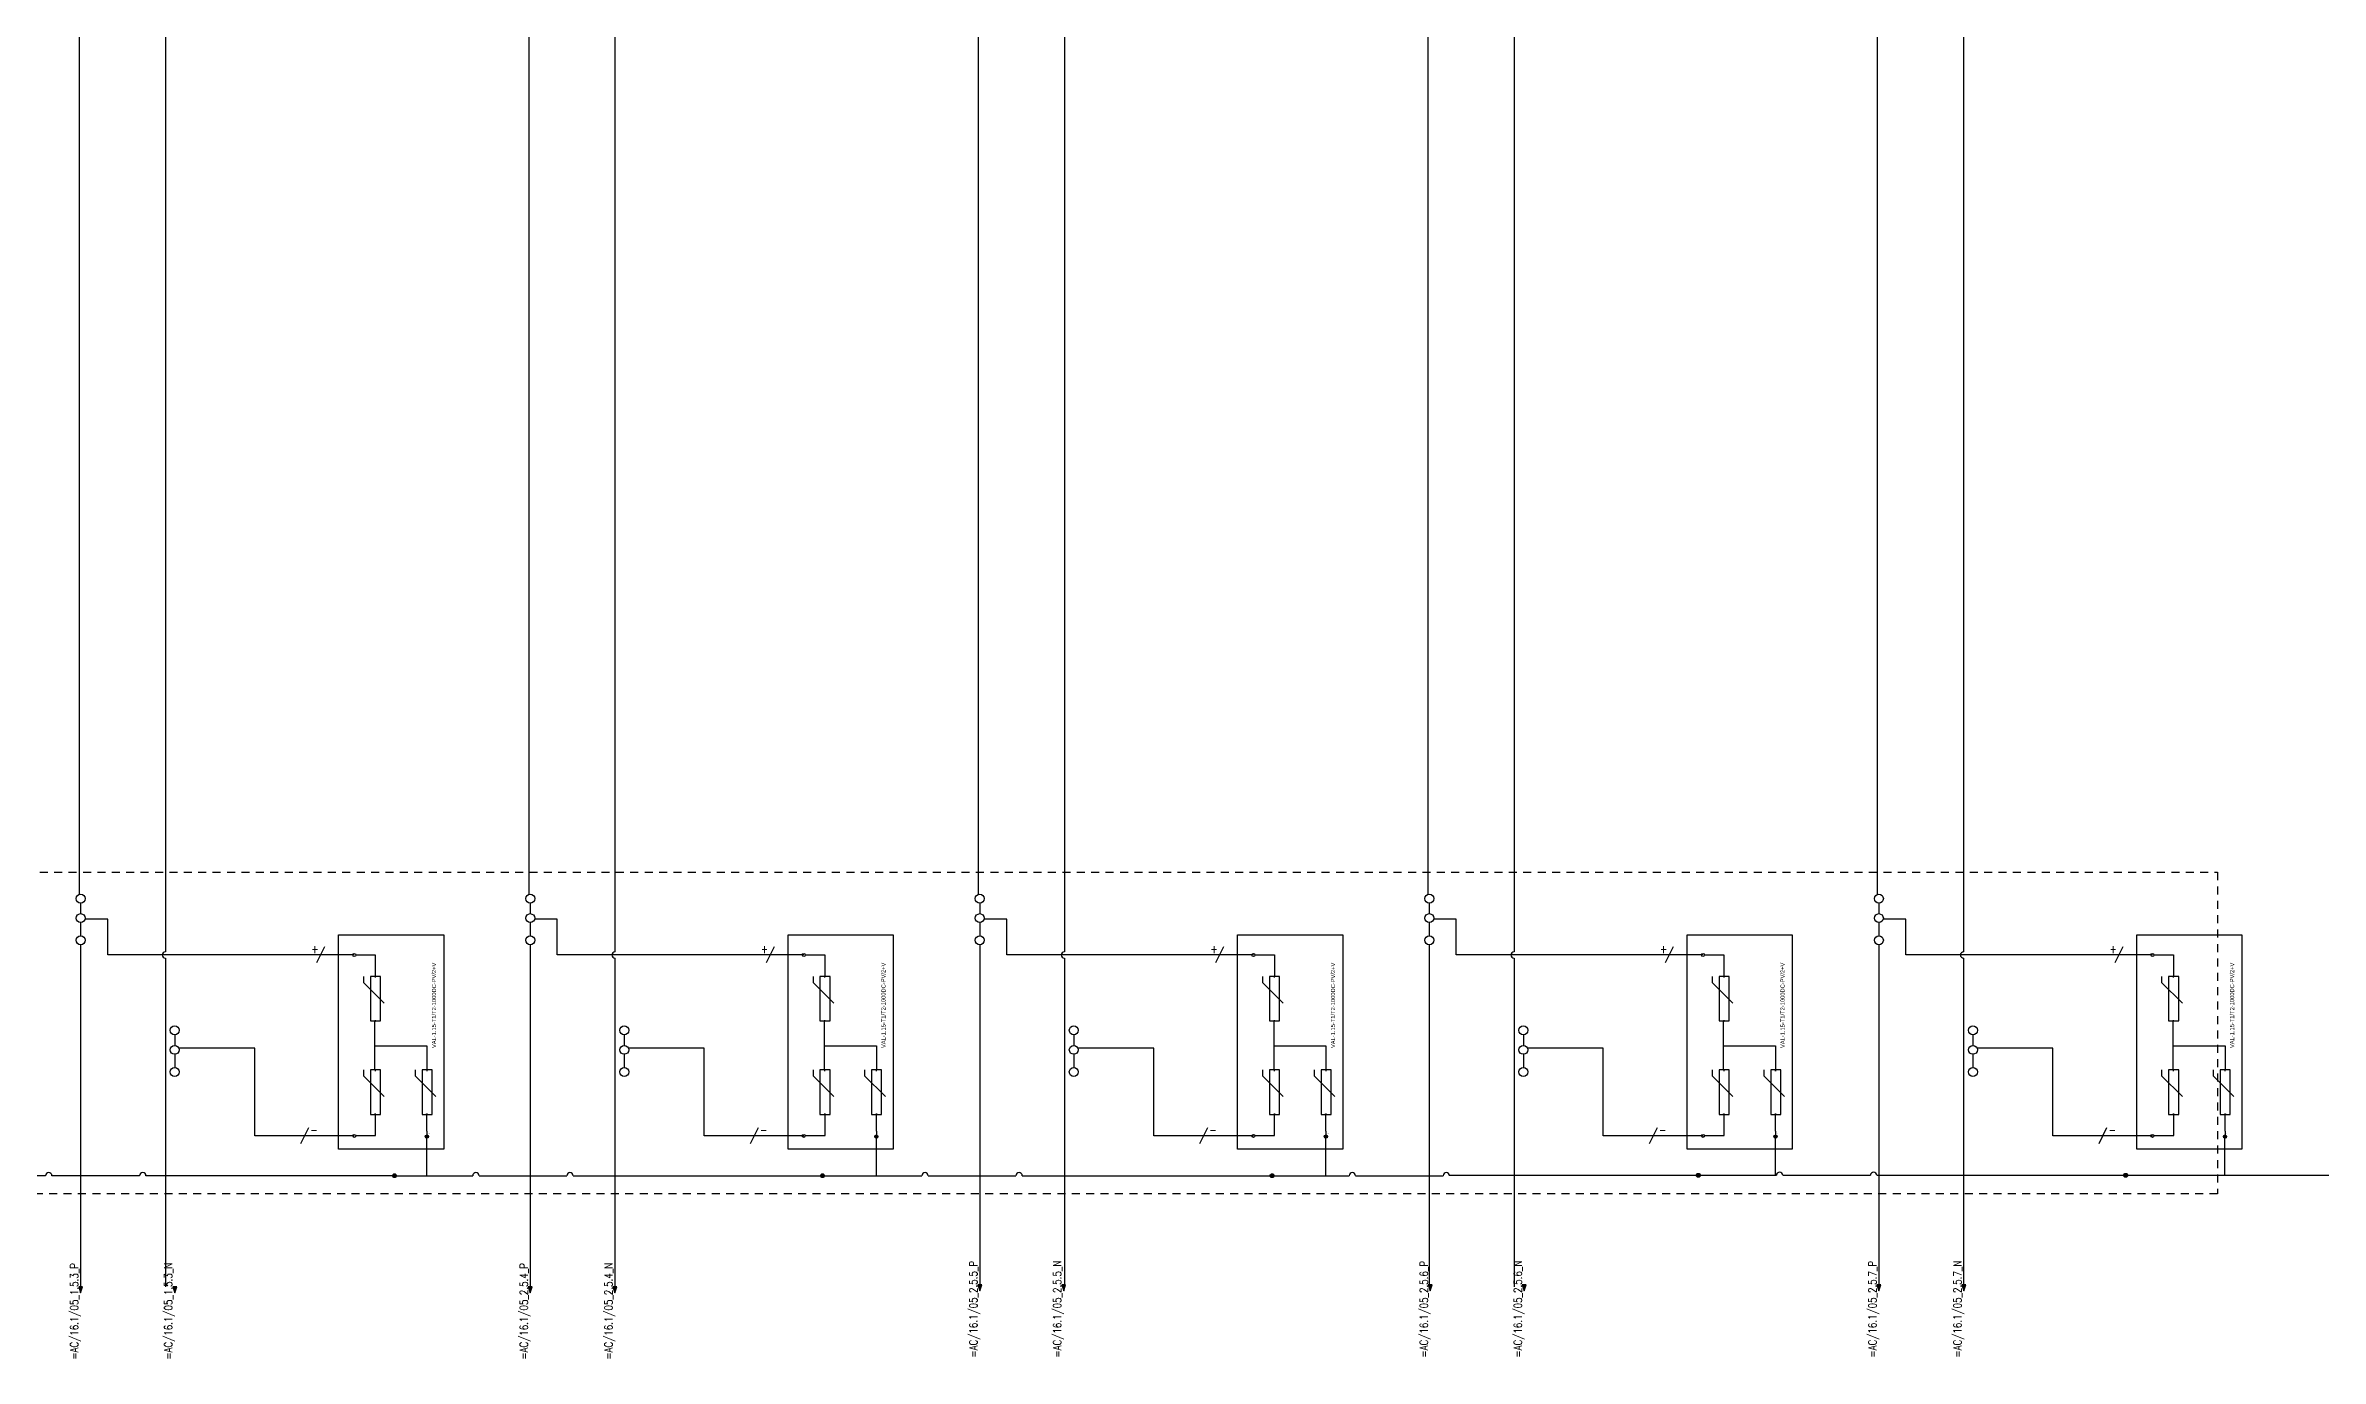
# Model space of a CAD drawing. Header units: inches. Extents: x 4 to 127, y -3 to 89.
# Drawn here: x 32.47 to 68.01, y 19.37 to 39.89 of the extents above; entities that cross this region are included whole.
import ezdxf
from ezdxf.enums import TextEntityAlignment as Align

# ---------------------------------------------------------------- set-up
doc = ezdxf.new("R2010")
doc.units = ezdxf.units.IN
doc.header["$MEASUREMENT"] = 0
doc.linetypes.add('HIDDEN2', pattern=[0.1875, 0.125, -0.0625])
for name, color, linetype in [('GRN_10AWG', 3, 'Continuous'), ('GRY_20AWG', 9, 'Continuous'), ('LOCBOX', 92, 'HIDDEN2'), ('MISC', 2, 'Continuous'), ('RED_10AWG', 1, 'Continuous'), ('RED_12AWG', 1, 'Continuous'), ('SYMS', 7, 'Continuous'), ('TAGS', 51, 'Continuous'), ('WHT_12AWG', 7, 'Continuous'), ('WIREREF', 61, 'Continuous')]:
    doc.layers.add(name, color=color, linetype=linetype)
doc.styles.add('WD', font='romans.shx')
doc.styles.add('WD_IEC', font='isocp2.shx', dxfattribs={"width": 0.9, "height": 4})

# ---------------------------------------------------------------- blocks, each defined once
blk = doc.blocks.new('HA1S4')
for points in [[(0, 0), (-0.031, 0), (0, -0.094), (0.031, 0), (0, 0)], [(0.016, -0.011), (-0.016, -0.011), (0, -0.058), (0.016, -0.011)]]:
    blk.add_lwpolyline(points)
at = {"style": 'WD', "flags": 1}
for tag, p in [('X2TERM01', (0, 0)), ('SIGCODE', (0.035, -0.083))]:
    blk.add_attdef(tag, p, '', height=0.01, dxfattribs=at)
at = {"style": 'WD', "width": 0.7}
for tag, p in [('XREF', (0.088, -0.062)), ('DESC1', (0.088, 0.113))]:
    blk.add_attdef(tag, p, '', height=0.125, dxfattribs=at)
at = {"style": 'WD', "width": 0.8, "flags": 8}
blk.add_attdef('WIRENO', text='', height=0.125, dxfattribs=at).set_placement((0, -0.259), align=Align.CENTER)
blk = doc.blocks.new('WDDOT')
for radius in [0.03, 0.0187, 0.00929]:
    blk.add_circle((0, 0), radius)
blk = doc.blocks.new('HT0_02')
blk.add_circle((0, 0), 0.0699)
at = {"style": 'WD', "flags": 1}
for tag, p in [('X4TERM01', (-0.07, 0)), ('X2TERM01', (0, 0.07)), ('X1TERM01', (0.07, 0)), ('X8TERM01', (0, -0.07))]:
    blk.add_attdef(tag, p, '', height=0.01, dxfattribs=at)
blk = doc.blocks.new('HGND4')
for p, q in [((0, 0), (10, 0)), ((10, -3.8), (10, 3.8)), ((11.2, -2.5), (11.2, 2.5)), ((12.5, -1.2), (12.5, 1.2))]:
    blk.add_line(p, q)
blk.add_circle((10, 0), 5)
at = {"style": 'WD_IEC'}
for tag, p in [('TAG1', (2.5, 4.6)), ('INST', (2.5, 11.6)), ('LOC', (2.5, 8.1))]:
    blk.add_attdef(tag, text='', height=2.5, dxfattribs=at).set_placement(p, align=Align.RIGHT)
at = {"style": 'WD_IEC', "flags": 1}
blk.add_attdef('X4TERM01', (0, 0), '', height=0.32, dxfattribs=at)
blk = doc.blocks.new('VT0_05')
blk.add_lwpolyline([(0.08, -0.06), (0, 0.08), (-0.08, -0.06)], close=True)
at = {"style": 'WD', "flags": 1}
for tag, p in [('X4TERM01', (-0.05, 0)), ('X2TERM01', (0, 0.08)), ('X1TERM01', (0.05, 0)), ('X8TERM01', (0, -0.06))]:
    blk.add_attdef(tag, p, '', height=0.01, dxfattribs=at)
blk = doc.blocks.new('Lightening Surge Arrestor')
at = {"color": 5}
for p, q in [((0.502, 2.919), (0.502, 2.827)), ((0.502, 2.827), (0.826, 2.503)), ((0.502, 1.459), (0.502, 1.367)), ((1.308, 1.459), (1.308, 1.367)), ((0.502, 1.367), (0.826, 1.043)), ((1.308, 1.367), (1.632, 1.043))]:
    blk.add_line(p, q, dxfattribs=at)
for points in [[(0.112, 3.569), (1.754, 3.569), (1.754, 0.222), (0.112, 0.222)], [(0.768, 2.919), (0.611, 2.919), (0.611, 2.225), (0.768, 2.225)], [(0.768, 1.459), (0.611, 1.459), (0.611, 0.765), (0.768, 0.765)], [(1.574, 1.459), (1.417, 1.459), (1.417, 0.765), (1.574, 0.765)]]:
    blk.add_lwpolyline(points, close=True, dxfattribs=at)
at = {"layer": 'GRY_20AWG'}
blk.add_line((1.492, 0.502), (1.492, 0.468), dxfattribs=at)
at = {"layer": 'RED_12AWG'}
for p, q in [((0.382, 3.255), (0.686, 3.255)), ((0.686, 3.255), (0.686, 2.926)), ((0.69, 2.919), (0.684, 2.919)), ((0.681, 1.459), (0.681, 2.226)), ((0.681, 1.835), (1.492, 1.835)), ((1.492, 1.835), (1.492, 1.466)), ((0.69, 1.459), (0.681, 1.459)), ((0.69, 0.435), (0.69, 0.766)), ((1.492, 0.502), (1.492, 0.757)), ((0.381, 0.435), (0.69, 0.435))]:
    blk.add_line(p, q, dxfattribs=at)
at = {"layer": 'SYMS'}
for name, p, xscale, yscale, zscale in [('HT0_02', (0.358, 3.255), 0.3314421991292846, 0.3314421991292846, 0.3314421991292846), ('VT0_05', (0.686, 2.918), 0.1052161047490845, 0.1052161047490845, 0.1052161047490845), ('VT0_05', (0.686, 1.458), 0.1052161047490845, 0.1052161047490845, 0.1052161047490845), ('HT0_02', (0.69, 1.459), 0.01504368401050088, 0.01504368401050088, 0.01504368401050088), ('VT0_05', (1.492, 1.458), 0.1052161047490845, 0.1052161047490845, 0.1052161047490845), ('HT0_02', (0.358, 0.429), 0.3314421991292846, 0.3314421991292846, 0.3314421991292846)]:
    blk.add_blockref(name, p, dxfattribs=dict(at, xscale=xscale, yscale=yscale, zscale=zscale))
at = {"layer": 'SYMS', "xscale": -0.1052161047490845, "yscale": 0.1052161047490845, "zscale": 0.1052161047490845, "rotation": 180}
for p in [(0.686, 2.226), (0.686, 0.766), (1.492, 0.766)]:
    blk.add_blockref('VT0_05', p, dxfattribs=at)
at = {"layer": 'SYMS'}
ref = blk.add_blockref('HGND4', (1.492, 0.468), dxfattribs=dict(at, xscale=0.005, yscale=0.005, zscale=0.005, rotation=270))
ref.add_attrib('TAG1', 'PE', dxfattribs={"layer": 'TAGS', "height": 0.0125, "rotation": 270, "style": 'WD_IEC'}).set_placement((1.515, 0.455), align=Align.RIGHT)
at = {"color": 5, "insert": (1.57, 1.801), "char_height": 0.065, "attachment_point": 1, "rotation": 90}
blk.add_mtext_dynamic_manual_height_columns('VAL-1.15-T1/T2-1000DC-PV/2+V', width=1.87491, gutter_width=0.325, heights=[0], dxfattribs=at)
for tag, p in [('+', (0.447, 3.312)), ('-', (0.457, 0.49))]:
    blk.add_attdef(tag, p, '', height=0.065)
at = {"color": 5}
blk.add_attdef('VAL-1.15-T1/T2-1000DC-PV/2+V', (1.651, 1.798), '', height=0.065, rotation=90, dxfattribs=at)
blk = doc.blocks.new('VT0_02')
blk.add_circle((0, 0), 0.0699)
at = {"style": 'WD', "flags": 1}
for tag, p in [('X4TERM01', (-0.07, 0)), ('X2TERM01', (0, 0.07)), ('X1TERM01', (0.07, 0)), ('X8TERM01', (0, -0.07))]:
    blk.add_attdef(tag, p, '', height=0.01, dxfattribs=at)
blk = doc.blocks.new('HW01')
for p, q in [((0.062, 0.125), (-0.062, -0.125)), ((0.031, 0), (-0.031, 0))]:
    blk.add_line(p, q)
at = {"style": 'WD', "width": 0.7, "flags": 1}
for tag, p in [('INST', (0, 0.357)), ('LOC', (0, 0.188)), ('DESC1', (0, -0.456)), ('XREF', (0, -0.3)), ('DESC2', (0, -0.613))]:
    blk.add_attdef(tag, text='', height=0.125, dxfattribs=at).set_placement(p, align=Align.CENTER)
at = {"style": 'WD', "width": 0.8}
blk.add_attdef('TAG1', text='', height=0.125, dxfattribs=at).set_placement((-0.031, 0.031), align=Align.RIGHT)
at = {"style": 'WD', "flags": 1}
for tag, p in [('X4TERM01', (-0.031, 0)), ('X1TERM01', (0.031, 0))]:
    blk.add_attdef(tag, p, '', height=0.0125, dxfattribs=at)
at = {"linetype": 'Continuous', "style": 'WD', "flags": 9}
blk.add_attdef('ASSYCODE', text='', height=0.01, dxfattribs=at).set_placement((0.029, 0.042), align=Align.CENTER)
at = {"style": 'WD'}
for tag, p in [('X2LINK', (0, 0.125)), ('X8LINK', (0, -0.125))]:
    blk.add_attdef(tag, p, '', height=0.01, dxfattribs=at)
at = {"style": 'WD', "flags": 9}
blk.add_attdef('FAMILY', text='', height=0.01, dxfattribs=at).set_placement((0.023, 0.118), align=Align.CENTER)
at = {"style": 'WD', "width": 0.8}
blk.add_attdef('RATING1', (0.094, 0.031), '', height=0.125, dxfattribs=at)
at = {"style": 'WD', "width": 0.8, "flags": 1}
blk.add_attdef('MFG', text='', height=0.0938, dxfattribs=at).set_placement((-0.125, -0.031), align=Align.TOP_RIGHT)
blk.add_attdef('CAT', text='', height=0.0938, dxfattribs=at).set_placement((0.031, -0.031), align=Align.TOP_LEFT)

msp = doc.modelspace()

# ---------------------------------------------------------------- linework, layer by layer
at = {"layer": 'GRN_10AWG'}
for p, q in [((38.424, 22.228), (38.424, 22.83)), ((45.447, 22.228), (45.447, 22.83)), ((52.47, 22.228), (52.47, 22.83)), ((59.493, 22.228), (59.493, 22.83)), ((66.515, 22.228), (66.515, 22.83)), ((32.467, 22.228), (31.402, 22.228)), ((33.936, 22.228), (32.567, 22.228)), ((37.918, 22.228), (34.036, 22.228)), ((37.918, 22.228), (39.141, 22.228)), ((39.241, 22.228), (40.61, 22.228)), ((40.71, 22.228), (46.157, 22.228)), ((46.257, 22.228), (47.626, 22.228)), ((47.726, 22.228), (52.832, 22.228)), ((52.932, 22.228), (54.301, 22.228)), ((54.401, 22.235), (58.288, 22.235)), ((58.288, 22.235), (59.507, 22.235)), ((59.607, 22.235), (60.976, 22.235)), ((61.076, 22.235), (64.964, 22.235)), ((64.964, 22.235), (70.497, 22.235))]:
    msp.add_line(p, q, dxfattribs=at)
at = {"layer": 'GRY_20AWG'}
for centre in [(39.191, 22.228), (40.66, 22.228), (46.207, 22.228), (47.676, 22.228), (52.882, 22.228), (54.351, 22.228)]:
    msp.add_arc(centre, 0.05, 0, 180, dxfattribs=at)
at = {"layer": 'LOCBOX', "color": 1}
msp.add_lwpolyline([(17.528, 26.973), (66.399, 26.973), (66.399, 21.944), (17.528, 21.944)], close=True, dxfattribs=at)
at = {"layer": 'RED_10AWG'}
for p, q in [((34.341, 73.525), (34.341, 25.727)), ((41.363, 73.525), (41.363, 25.727)), ((48.386, 73.525), (48.386, 25.727)), ((55.409, 73.525), (55.409, 25.727)), ((62.432, 73.525), (62.432, 25.727)), ((32.993, 63.108), (32.993, 26.628)), ((40.016, 63.108), (40.016, 26.628)), ((47.039, 63.108), (47.039, 26.628)), ((54.062, 63.108), (54.062, 26.628)), ((61.084, 63.108), (61.084, 26.628)), ((33.016, 26.488), (33.016, 26.323)), ((40.039, 26.488), (40.039, 26.323)), ((47.062, 26.488), (47.062, 26.323)), ((54.085, 26.488), (54.085, 26.323)), ((61.108, 26.488), (61.108, 26.323)), ((33.016, 26.183), (33.016, 25.978)), ((33.438, 26.239), (33.086, 26.239)), ((33.438, 25.677), (33.438, 26.239)), ((40.039, 26.183), (40.039, 25.978)), ((40.46, 26.239), (40.109, 26.239)), ((40.46, 25.677), (40.46, 26.239)), ((47.062, 26.183), (47.062, 25.978)), ((47.483, 26.239), (47.132, 26.239)), ((47.483, 25.677), (47.483, 26.239)), ((54.085, 26.183), (54.085, 25.978)), ((54.506, 26.239), (54.155, 26.239)), ((54.506, 25.677), (54.506, 26.239)), ((61.108, 26.183), (61.108, 25.978)), ((61.529, 26.239), (61.177, 26.239)), ((61.529, 25.677), (61.529, 26.239)), ((33.016, 25.838), (33.016, 20.493)), ((36.732, 25.677), (33.438, 25.677)), ((34.341, 25.627), (34.341, 20.493)), ((37.291, 25.677), (36.795, 25.677)), ((40.039, 25.838), (40.039, 20.493)), ((43.755, 25.677), (40.46, 25.677)), ((41.363, 25.627), (41.363, 20.493)), ((44.314, 25.677), (43.818, 25.677)), ((47.062, 25.838), (47.062, 20.493)), ((50.778, 25.677), (47.483, 25.677)), ((48.386, 25.627), (48.386, 20.493)), ((51.337, 25.677), (50.841, 25.677)), ((54.085, 25.838), (54.085, 20.493)), ((57.801, 25.677), (54.506, 25.677)), ((55.409, 25.627), (55.409, 20.493)), ((58.359, 25.677), (57.863, 25.677)), ((61.108, 25.838), (61.108, 20.493)), ((64.824, 25.677), (61.529, 25.677)), ((62.432, 25.627), (62.432, 20.493)), ((65.382, 25.677), (64.886, 25.677)), ((34.485, 24.43), (34.485, 24.265)), ((35.735, 24.219), (34.555, 24.219)), ((35.735, 22.851), (35.735, 24.219)), ((41.508, 24.43), (41.508, 24.265)), ((42.757, 24.219), (41.578, 24.219)), ((42.757, 22.851), (42.757, 24.219)), ((48.531, 24.43), (48.531, 24.265)), ((49.78, 24.219), (48.601, 24.219)), ((49.78, 22.851), (49.78, 24.219)), ((55.554, 24.43), (55.554, 24.265)), ((56.803, 24.219), (55.624, 24.219)), ((56.803, 22.851), (56.803, 24.219)), ((62.577, 24.43), (62.577, 24.265)), ((63.826, 24.219), (62.647, 24.219)), ((63.826, 22.851), (63.826, 24.219)), ((34.485, 24.125), (34.485, 23.92)), ((41.508, 24.125), (41.508, 23.92)), ((48.531, 24.125), (48.531, 23.92)), ((55.554, 24.125), (55.554, 23.92)), ((62.577, 24.125), (62.577, 23.92)), ((36.482, 22.851), (35.735, 22.851)), ((37.291, 22.851), (36.544, 22.851)), ((43.504, 22.851), (42.757, 22.851)), ((44.314, 22.851), (43.567, 22.851)), ((50.527, 22.851), (49.78, 22.851)), ((51.337, 22.851), (50.59, 22.851)), ((57.55, 22.851), (56.803, 22.851)), ((58.359, 22.851), (57.612, 22.851)), ((64.573, 22.851), (63.826, 22.851)), ((65.382, 22.851), (64.635, 22.851))]:
    msp.add_line(p, q, dxfattribs=at)
at = {"layer": 'WHT_12AWG'}
for centre, start, end in [((34.341, 25.677), 90, 270), ((41.363, 25.677), 90, 270), ((48.386, 25.677), 90, 270), ((55.409, 25.677), 90, 270), ((62.432, 25.677), 90, 270), ((32.517, 22.228), 0, 180), ((33.986, 22.228), 0, 180), ((59.557, 22.235), 0, 180), ((61.026, 22.235), 0, 180)]:
    msp.add_arc(centre, 0.05, start, end, dxfattribs=at)

# ---------------------------------------------------------------- block references
for p in [(36.933, 22.422), (43.955, 22.422), (50.978, 22.422), (58.001, 22.422), (65.024, 22.422)]:
    msp.add_blockref('Lightening Surge Arrestor', p)
at = {"layer": 'SYMS'}
for name, p in [('VT0_02', (33.016, 26.558)), ('VT0_02', (33.016, 26.253)), ('VT0_02', (40.039, 26.558)), ('VT0_02', (40.039, 26.253)), ('VT0_02', (47.062, 26.558)), ('VT0_02', (47.062, 26.253)), ('VT0_02', (54.085, 26.558)), ('VT0_02', (54.085, 26.253)), ('VT0_02', (61.108, 26.558)), ('VT0_02', (61.108, 26.253)), ('VT0_02', (33.016, 25.908)), ('VT0_02', (40.039, 25.908)), ('VT0_02', (47.062, 25.908)), ('VT0_02', (54.085, 25.908)), ('VT0_02', (61.108, 25.908)), ('VT0_02', (34.485, 24.5)), ('VT0_02', (41.508, 24.5)), ('VT0_02', (48.531, 24.5)), ('VT0_02', (55.554, 24.5)), ('VT0_02', (62.577, 24.5)), ('VT0_02', (34.485, 24.195)), ('VT0_02', (41.508, 24.195)), ('VT0_02', (48.531, 24.195)), ('VT0_02', (55.554, 24.195)), ('VT0_02', (62.577, 24.195)), ('VT0_02', (34.485, 23.85)), ('VT0_02', (41.508, 23.85)), ('VT0_02', (48.531, 23.85)), ('VT0_02', (55.554, 23.85)), ('VT0_02', (62.577, 23.85)), ('WDDOT', (37.918, 22.228)), ('WDDOT', (44.605, 22.228)), ('WDDOT', (51.628, 22.228)), ('WDDOT', (58.288, 22.235)), ('WDDOT', (64.964, 22.235))]:
    msp.add_blockref(name, p, dxfattribs=at)
ref = msp.add_blockref('HW01', (36.764, 25.677), dxfattribs=at)
ref.add_attrib('TAG1', '+', dxfattribs={"layer": 'TAGS', "height": 0.125, "style": 'WD', "width": 0.8}).set_placement((36.732, 25.708), align=Align.RIGHT)
ref = msp.add_blockref('HW01', (43.786, 25.677), dxfattribs=at)
ref.add_attrib('TAG1', '+', dxfattribs={"layer": 'TAGS', "height": 0.125, "style": 'WD', "width": 0.8}).set_placement((43.755, 25.708), align=Align.RIGHT)
ref = msp.add_blockref('HW01', (50.809, 25.677), dxfattribs=at)
ref.add_attrib('TAG1', '+', dxfattribs={"layer": 'TAGS', "height": 0.125, "style": 'WD', "width": 0.8}).set_placement((50.778, 25.708), align=Align.RIGHT)
ref = msp.add_blockref('HW01', (57.832, 25.677), dxfattribs=at)
ref.add_attrib('TAG1', '+', dxfattribs={"layer": 'TAGS', "height": 0.125, "style": 'WD', "width": 0.8}).set_placement((57.801, 25.708), align=Align.RIGHT)
ref = msp.add_blockref('HW01', (64.855, 25.677), dxfattribs=at)
ref.add_attrib('TAG1', '+', dxfattribs={"layer": 'TAGS', "height": 0.125, "style": 'WD', "width": 0.8}).set_placement((64.824, 25.708), align=Align.RIGHT)
ref = msp.add_blockref('HW01', (36.513, 22.851), dxfattribs=at)
ref.add_attrib('RATING1', '-', (36.607, 22.882), dxfattribs={"layer": 'MISC', "height": 0.125, "style": 'WD', "width": 0.8})
ref = msp.add_blockref('HW01', (43.536, 22.851), dxfattribs=at)
ref.add_attrib('RATING1', '-', (43.629, 22.882), dxfattribs={"layer": 'MISC', "height": 0.125, "style": 'WD', "width": 0.8})
ref = msp.add_blockref('HW01', (50.558, 22.851), dxfattribs=at)
ref.add_attrib('RATING1', '-', (50.652, 22.882), dxfattribs={"layer": 'MISC', "height": 0.125, "style": 'WD', "width": 0.8})
ref = msp.add_blockref('HW01', (57.581, 22.851), dxfattribs=at)
ref.add_attrib('RATING1', '-', (57.675, 22.882), dxfattribs={"layer": 'MISC', "height": 0.125, "style": 'WD', "width": 0.8})
ref = msp.add_blockref('HW01', (64.604, 22.851), dxfattribs=at)
ref.add_attrib('RATING1', '-', (64.698, 22.882), dxfattribs={"layer": 'MISC', "height": 0.125, "style": 'WD', "width": 0.8})
at = {"layer": 'SYMS', "color": 1}
ref = msp.add_blockref('HA1S4', (33.016, 20.493), dxfattribs=at)
ref.add_attrib('WIRENO', '=AC/16.1/05_1.5.3_P', dxfattribs={"layer": 'WIREREF', "color": 1, "height": 0.125, "rotation": 90, "style": 'WD', "width": 0.8, "flags": 8}).set_placement((33.016, 19.355), align=Align.BOTTOM_LEFT)
ref = msp.add_blockref('HA1S4', (34.485, 20.493), dxfattribs=at)
ref.add_attrib('WIRENO', '=AC/16.1/05_1.5.3_N', dxfattribs={"layer": 'WIREREF', "color": 1, "height": 0.125, "rotation": 90, "style": 'WD', "width": 0.8, "flags": 8}).set_placement((34.485, 19.355), align=Align.BOTTOM_LEFT)
ref = msp.add_blockref('HA1S4', (40.039, 20.493), dxfattribs=at)
ref.add_attrib('WIRENO', '=AC/16.1/05_2.5.4_P', dxfattribs={"layer": 'WIREREF', "color": 1, "height": 0.125, "rotation": 90, "style": 'WD', "width": 0.8, "flags": 8}).set_placement((40.039, 19.355), align=Align.BOTTOM_LEFT)
ref = msp.add_blockref('HA1S4', (41.363, 20.493), dxfattribs=at)
ref.add_attrib('WIRENO', '=AC/16.1/05_2.5.4_N', dxfattribs={"layer": 'WIREREF', "color": 1, "height": 0.125, "rotation": 90, "style": 'WD', "width": 0.8, "flags": 8}).set_placement((41.363, 19.355), align=Align.BOTTOM_LEFT)
ref = msp.add_blockref('HA1S4', (47.062, 20.526), dxfattribs=at)
ref.add_attrib('WIRENO', '=AC/16.1/05_2.5.5_P', dxfattribs={"layer": 'WIREREF', "color": 1, "height": 0.125, "rotation": 90, "style": 'WD', "width": 0.8, "flags": 8}).set_placement((47.062, 19.388), align=Align.BOTTOM_LEFT)
ref = msp.add_blockref('HA1S4', (48.373, 20.526), dxfattribs=at)
ref.add_attrib('WIRENO', '=AC/16.1/05_2.5.5_N', dxfattribs={"layer": 'WIREREF', "color": 1, "height": 0.125, "rotation": 90, "style": 'WD', "width": 0.8, "flags": 8}).set_placement((48.373, 19.388), align=Align.BOTTOM_LEFT)
ref = msp.add_blockref('HA1S4', (54.1, 20.526), dxfattribs=at)
ref.add_attrib('WIRENO', '=AC/16.1/05_2.5.6_P', dxfattribs={"layer": 'WIREREF', "color": 1, "height": 0.125, "rotation": 90, "style": 'WD', "width": 0.8, "flags": 8}).set_placement((54.1, 19.388), align=Align.BOTTOM_LEFT)
ref = msp.add_blockref('HA1S4', (55.569, 20.526), dxfattribs=at)
ref.add_attrib('WIRENO', '=AC/16.1/05_2.5.6_N', dxfattribs={"layer": 'WIREREF', "color": 1, "height": 0.125, "rotation": 90, "style": 'WD', "width": 0.8, "flags": 8}).set_placement((55.569, 19.388), align=Align.BOTTOM_LEFT)
ref = msp.add_blockref('HA1S4', (61.108, 20.526), dxfattribs=at)
ref.add_attrib('WIRENO', '=AC/16.1/05_2.5.7_P', dxfattribs={"layer": 'WIREREF', "color": 1, "height": 0.125, "rotation": 90, "style": 'WD', "width": 0.8, "flags": 8}).set_placement((61.108, 19.388), align=Align.BOTTOM_LEFT)
ref = msp.add_blockref('HA1S4', (62.436, 20.526), dxfattribs=at)
ref.add_attrib('WIRENO', '=AC/16.1/05_2.5.7_N', dxfattribs={"layer": 'WIREREF', "color": 1, "height": 0.125, "rotation": 90, "style": 'WD', "width": 0.8, "flags": 8}).set_placement((62.436, 19.388), align=Align.BOTTOM_LEFT)

doc.saveas('drawing.dxf')
